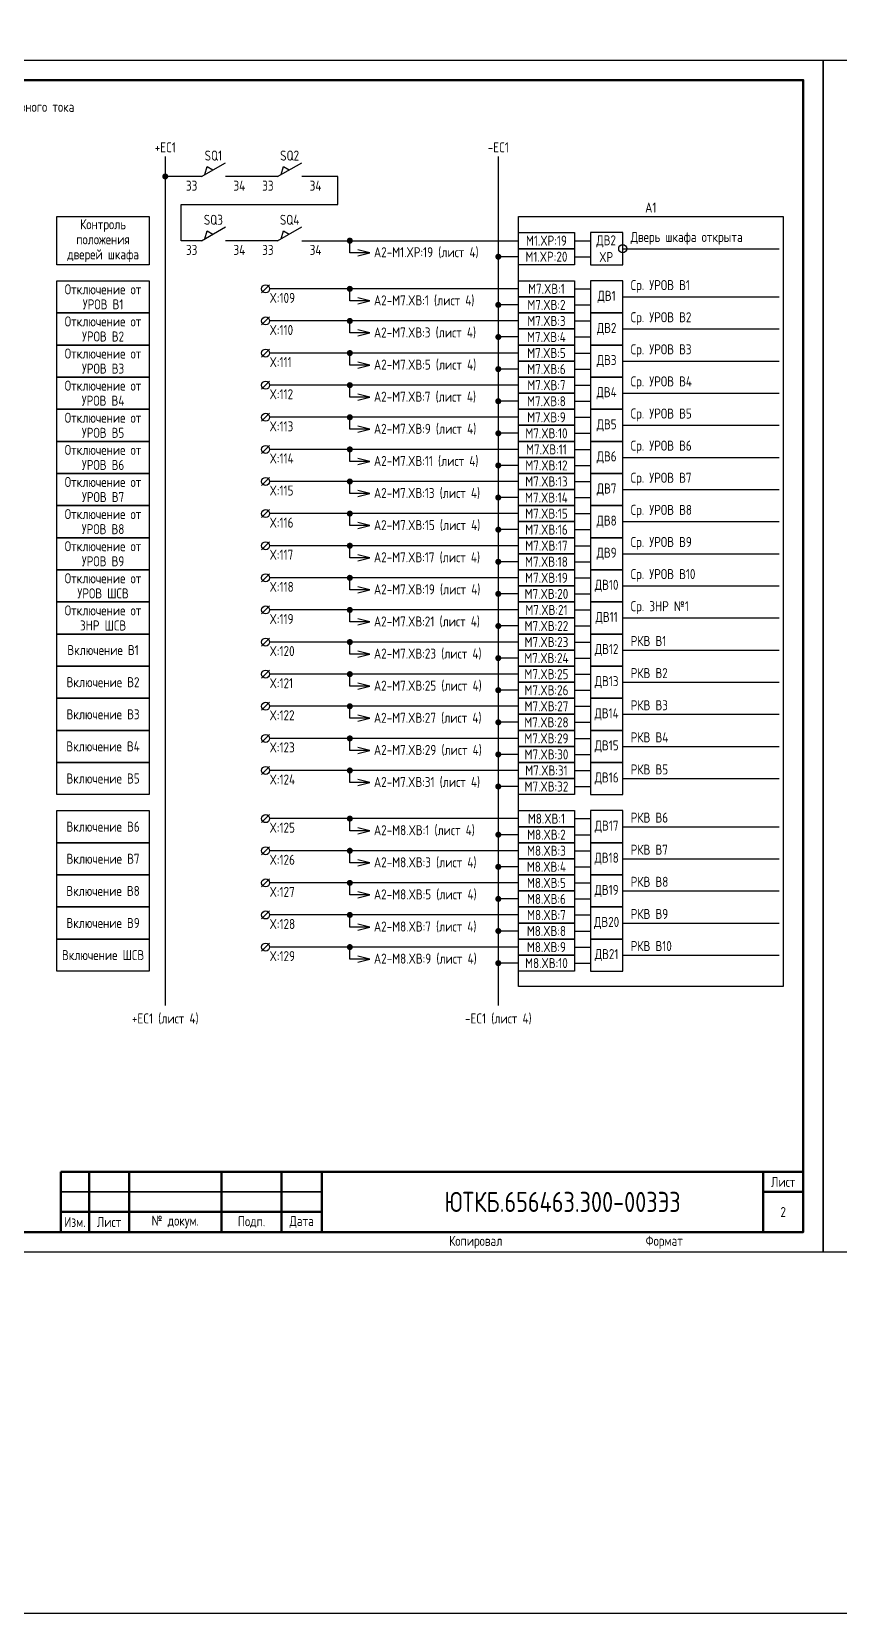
# Model space of a CAD drawing. Header units: millimetres. Extents: x -997 to 6341, y -90 to 618.
# Drawn here: x 642.7 to 844, y -90 to 304.1 of the extents above; entities that cross this region are included whole.
import ezdxf

# ---------------------------------------------------------------- set-up
doc = ezdxf.new("R2010")
doc.units = ezdxf.units.MM
doc.styles.add('Gost_type_A', font='GOST_A.TTF')

# ---------------------------------------------------------------- blocks, each defined once
blk = doc.blocks.new('Формат_А3')
blk.add_lwpolyline([(-420, 297), (0, 297), (0, 0), (-420, 0)], close=True)
at = {"lineweight": 50}
blk.add_lwpolyline([(-400, 292), (-5, 292), (-5, 5), (-400, 5)], close=True, dxfattribs=at)
blk = doc.blocks.new('Штамп малый нижний')
at = {"lineweight": 50}
for points in [[(-185, 15), (-178, 15), (-178, 5), (-185, 5)], [(-178, 15), (-168, 15), (-168, 5), (-178, 5)], [(-168, 15), (-145, 15), (-145, 5), (-168, 5)], [(-145, 15), (-130, 15), (-130, 5), (-145, 5)], [(-130, 15), (-120, 15), (-120, 5), (-130, 5)], [(-120, 15), (-10, 15), (-10, 0), (-120, 0)], [(-10, 15), (0, 15), (0, 10), (-10, 10)], [(-10, 10), (0, 10), (0, 0), (-10, 0)], [(-185, 5), (-178, 5), (-178, 0), (-185, 0)], [(-178, 5), (-168, 5), (-168, 0), (-178, 0)], [(-168, 5), (-145, 5), (-145, 0), (-168, 0)], [(-145, 5), (-130, 5), (-130, 0), (-145, 0)], [(-130, 5), (-120, 5), (-120, 0), (-130, 0)]]:
    blk.add_lwpolyline(points, close=True, dxfattribs=at)
for points in [[(-185, 15), (-178, 15), (-178, 10), (-185, 10)], [(-178, 15), (-168, 15), (-168, 10), (-178, 10)], [(-168, 15), (-145, 15), (-145, 10), (-168, 10)], [(-145, 15), (-130, 15), (-130, 10), (-145, 10)], [(-130, 15), (-120, 15), (-120, 10), (-130, 10)], [(-185, 10), (-178, 10), (-178, 5), (-185, 5)], [(-178, 10), (-168, 10), (-168, 5), (-178, 5)], [(-168, 10), (-145, 10), (-145, 5), (-168, 5)], [(-145, 10), (-130, 10), (-130, 5), (-145, 5)], [(-130, 10), (-120, 10), (-120, 5), (-130, 5)]]:
    blk.add_lwpolyline(points, close=True)
at = {"char_height": 2.5, "style": 'Gost_type_A'}
for s, insert, width, attachment_point in [('Лист', (-5, 12.5), 10, 5), ('№ докум.', (-156.5, 2.5), 23, 5), ('Подп.', (-137.5, 2.5), 15, 5), ('Дата', (-125, 2.5), 10, 5), ('Изм.', (-181.5, 2.5), 7, 5), ('Лист', (-173, 2.5), 10, 5), ('Копировал', (-75, -2.53), 13.1202, 6), ('Формат', (-30, -2.53), 13.1202, 6)]:
    blk.add_mtext(s, dxfattribs=dict(at, insert=insert, width=width, attachment_point=attachment_point))
blk = doc.blocks.new('POINT')
at = {"const_width": 0.75}
blk.add_lwpolyline([(-0.375, 0, 1), (0.375, 0, 1)], format="xyb", close=True, dxfattribs=at)

msp = doc.modelspace()

# ---------------------------------------------------------------- linework, layer by layer
for p, q in [((676, 273), (676, 61.46)), ((759, 273), (759, 61.46)), ((685, 267.95), (691, 271.42)), ((685.87, 268.45), (686.43, 270.44)), ((686.43, 270.44), (687.87, 269.61)), ((704, 267.95), (710, 271.42)), ((704.87, 268.45), (705.43, 270.44)), ((705.43, 270.44), (706.87, 269.61)), ((719, 268), (710, 268)), ((719, 261), (719, 268)), ((685, 267.95), (676, 267.95)), ((704, 267.95), (691, 267.95)), ((680, 251.95), (680, 261)), ((680, 261), (719, 261)), ((685, 251.95), (691, 255.42)), ((685.87, 252.45), (686.43, 254.44)), ((686.43, 254.44), (687.87, 253.61)), ((704, 251.95), (710, 255.42)), ((704.87, 252.45), (705.43, 254.44)), ((705.43, 254.44), (706.87, 253.61)), ((685, 251.95), (680, 251.95)), ((704, 251.95), (691, 251.95)), ((710, 252), (764, 252)), ((722, 249), (722, 252)), ((727, 249), (722, 249)), ((778, 252), (782, 252)), ((790, 250), (829, 250)), ((764, 248), (759, 248)), ((778, 248), (782, 248)), ((702, 241), (700, 239)), ((764, 240), (702, 240)), ((722, 237), (722, 240)), ((727, 237), (722, 237)), ((778, 240), (782, 240)), ((790, 238), (829, 238)), ((702, 233), (700, 231)), ((764, 236), (759, 236)), ((778, 236), (782, 236)), ((764, 232), (702, 232)), ((722, 229), (722, 232)), ((727, 229), (722, 229)), ((778, 232), (782, 232)), ((790, 230), (829, 230)), ((702, 225), (700, 223)), ((764, 228), (759, 228)), ((778, 228), (782, 228)), ((764, 224), (702, 224)), ((722, 221), (722, 224)), ((727, 221), (722, 221)), ((778, 224), (782, 224)), ((790, 222), (829, 222)), ((702, 217), (700, 215)), ((764, 220), (759, 220)), ((778, 220), (782, 220)), ((764, 216), (702, 216)), ((722, 213), (722, 216)), ((727, 213), (722, 213)), ((778, 216), (782, 216)), ((790, 214), (829, 214)), ((702, 209), (700, 207)), ((764, 212), (759, 212)), ((778, 212), (782, 212)), ((764, 208), (702, 208)), ((722, 205), (722, 208)), ((727, 205), (722, 205)), ((778, 208), (782, 208)), ((790, 206), (829, 206)), ((702, 201), (700, 199)), ((764, 204), (759, 204)), ((778, 204), (782, 204)), ((764, 200), (702, 200)), ((722, 197), (722, 200)), ((778, 200), (782, 200)), ((790, 198), (829, 198)), ((727, 197), (722, 197)), ((764, 196), (759, 196)), ((778, 196), (782, 196)), ((702, 193), (700, 191)), ((764, 192), (702, 192)), ((722, 189), (722, 192)), ((778, 192), (782, 192)), ((790, 190), (829, 190)), ((727, 189), (722, 189)), ((764, 188), (759, 188)), ((778, 188), (782, 188)), ((702, 185), (700, 183)), ((764, 184), (702, 184)), ((722, 181), (722, 184)), ((778, 184), (782, 184)), ((790, 182), (829, 182)), ((727, 181), (722, 181)), ((764, 180), (759, 180)), ((778, 180), (782, 180)), ((702, 177), (700, 175)), ((764, 176), (702, 176)), ((722, 173), (722, 176)), ((778, 176), (782, 176)), ((790, 174), (829, 174)), ((727, 173), (722, 173)), ((764, 172), (759, 172)), ((778, 172), (782, 172)), ((702, 169), (700, 167)), ((764, 168), (702, 168)), ((722, 165), (722, 168)), ((778, 168), (782, 168)), ((790, 166), (829, 166)), ((727, 165), (722, 165)), ((764, 164), (759, 164)), ((778, 164), (782, 164)), ((702, 161), (700, 159)), ((764, 160), (702, 160)), ((722, 157), (722, 160)), ((778, 160), (782, 160)), ((790, 158), (829, 158)), ((727, 157), (722, 157)), ((764, 156), (759, 156)), ((778, 156), (782, 156)), ((702, 153), (700, 151)), ((764, 152), (702, 152)), ((722, 149), (722, 152)), ((778, 152), (782, 152)), ((790, 150), (829, 150)), ((727, 149), (722, 149)), ((764, 148), (759, 148)), ((778, 148), (782, 148)), ((702, 145), (700, 143)), ((764, 144), (702, 144)), ((722, 141), (722, 144)), ((778, 144), (782, 144)), ((790, 142), (829, 142)), ((727, 141), (722, 141)), ((764, 140), (759, 140)), ((778, 140), (782, 140)), ((702, 137), (700, 135)), ((764, 136), (702, 136)), ((722, 133), (722, 136)), ((778, 136), (782, 136)), ((790, 134), (829, 134)), ((727, 133), (722, 133)), ((764, 132), (759, 132)), ((778, 132), (782, 132)), ((702, 129), (700, 127)), ((764, 128), (702, 128)), ((722, 125), (722, 128)), ((778, 128), (782, 128)), ((727, 125), (722, 125)), ((764, 124), (759, 124)), ((778, 124), (782, 124)), ((790, 126), (829, 126)), ((702, 121), (700, 119)), ((764, 120), (702, 120)), ((722, 117), (722, 120)), ((778, 120), (782, 120)), ((727, 117), (722, 117)), ((764, 116), (759, 116)), ((778, 116), (782, 116)), ((790, 118), (829, 118)), ((702, 109), (700, 107)), ((764, 108), (702, 108)), ((722, 105), (722, 108)), ((778, 108), (782, 108)), ((727, 105), (722, 105)), ((764, 104), (759, 104)), ((778, 104), (782, 104)), ((790, 106), (829, 106)), ((702, 101), (700, 99)), ((764, 100), (702, 100)), ((722, 97), (722, 100)), ((778, 100), (782, 100)), ((727, 97), (722, 97)), ((764, 96), (759, 96)), ((778, 96), (782, 96)), ((790, 98), (829, 98)), ((702, 93), (700, 91)), ((764, 92), (702, 92)), ((722, 89), (722, 92)), ((778, 92), (782, 92)), ((727, 89), (722, 89)), ((764, 88), (759, 88)), ((778, 88), (782, 88)), ((790, 90), (829, 90)), ((702, 85), (700, 83)), ((764, 84), (702, 84)), ((722, 81), (722, 84)), ((778, 84), (782, 84)), ((727, 81), (722, 81)), ((764, 80), (759, 80)), ((778, 80), (782, 80)), ((790, 82), (829, 82)), ((702, 77), (700, 75)), ((764, 76), (702, 76)), ((722, 73), (722, 76)), ((778, 76), (782, 76)), ((727, 73), (722, 73)), ((764, 72), (759, 72)), ((778, 72), (782, 72)), ((790, 74), (829, 74))]:
    msp.add_line(p, q)
for points in [[(-997, 618), (6340.99, 618), (6340.99, -90), (-997, -90)], [(672, 246), (649, 246), (649, 258), (672, 258)], [(764, 258), (830, 258), (830, 66.15), (764, 66.15)], [(764, 254), (778, 254), (778, 250), (764, 250)], [(764, 250), (778, 250), (778, 246), (764, 246)], [(672, 234), (649, 234), (649, 242), (672, 242)], [(764, 242), (778, 242), (778, 238), (764, 238)], [(764, 238), (778, 238), (778, 234), (764, 234)], [(672, 226), (649, 226), (649, 234), (672, 234)], [(764, 234), (778, 234), (778, 230), (764, 230)], [(764, 230), (778, 230), (778, 226), (764, 226)], [(672, 218), (649, 218), (649, 226), (672, 226)], [(764, 226), (778, 226), (778, 222), (764, 222)], [(764, 222), (778, 222), (778, 218), (764, 218)], [(672, 210), (649, 210), (649, 218), (672, 218)], [(764, 218), (778, 218), (778, 214), (764, 214)], [(764, 214), (778, 214), (778, 210), (764, 210)], [(672, 202), (649, 202), (649, 210), (672, 210)], [(764, 210), (778, 210), (778, 206), (764, 206)], [(764, 206), (778, 206), (778, 202), (764, 202)], [(672, 194), (649, 194), (649, 202), (672, 202)], [(764, 202), (778, 202), (778, 198), (764, 198)], [(764, 198), (778, 198), (778, 194), (764, 194)], [(672, 186), (649, 186), (649, 194), (672, 194)], [(764, 194), (778, 194), (778, 190), (764, 190)], [(764, 190), (778, 190), (778, 186), (764, 186)], [(672, 178), (649, 178), (649, 186), (672, 186)], [(764, 186), (778, 186), (778, 182), (764, 182)], [(764, 182), (778, 182), (778, 178), (764, 178)], [(672, 170), (649, 170), (649, 178), (672, 178)], [(764, 178), (778, 178), (778, 174), (764, 174)], [(764, 174), (778, 174), (778, 170), (764, 170)], [(672, 162), (649, 162), (649, 170), (672, 170)], [(764, 170), (778, 170), (778, 166), (764, 166)], [(764, 166), (778, 166), (778, 162), (764, 162)], [(672, 154), (649, 154), (649, 162), (672, 162)], [(764, 162), (778, 162), (778, 158), (764, 158)], [(764, 158), (778, 158), (778, 154), (764, 154)], [(672, 146), (649, 146), (649, 154), (672, 154)], [(764, 154), (778, 154), (778, 150), (764, 150)], [(764, 150), (778, 150), (778, 146), (764, 146)], [(672, 138), (649, 138), (649, 146), (672, 146)], [(764, 146), (778, 146), (778, 142), (764, 142)], [(764, 142), (778, 142), (778, 138), (764, 138)], [(672, 130), (649, 130), (649, 138), (672, 138)], [(764, 138), (778, 138), (778, 134), (764, 134)], [(764, 134), (778, 134), (778, 130), (764, 130)], [(672, 122), (649, 122), (649, 130), (672, 130)], [(764, 130), (778, 130), (778, 126), (764, 126)], [(764, 126), (778, 126), (778, 122), (764, 122)], [(672, 114), (649, 114), (649, 122), (672, 122)], [(764, 122), (778, 122), (778, 118), (764, 118)], [(764, 118), (778, 118), (778, 114), (764, 114)], [(672, 102), (649, 102), (649, 110), (672, 110)], [(764, 110), (778, 110), (778, 106), (764, 106)], [(764, 106), (778, 106), (778, 102), (764, 102)], [(672, 94), (649, 94), (649, 102), (672, 102)], [(764, 102), (778, 102), (778, 98), (764, 98)], [(764, 98), (778, 98), (778, 94), (764, 94)], [(672, 86), (649, 86), (649, 94), (672, 94)], [(764, 94), (778, 94), (778, 90), (764, 90)], [(764, 90), (778, 90), (778, 86), (764, 86)], [(672, 78), (649, 78), (649, 86), (672, 86)], [(764, 86), (778, 86), (778, 82), (764, 82)], [(764, 82), (778, 82), (778, 78), (764, 78)], [(672, 70), (649, 70), (649, 78), (672, 78)], [(764, 78), (778, 78), (778, 74), (764, 74)], [(764, 74), (778, 74), (778, 70), (764, 70)]]:
    msp.add_lwpolyline(points, close=True)
at = {"ltscale": 4}
for points in [[(782, 246), (790, 246), (790, 254), (782, 254)], [(782, 234), (790, 234), (790, 242), (782, 242)], [(782, 226), (790, 226), (790, 234), (782, 234)], [(782, 218), (790, 218), (790, 226), (782, 226)], [(782, 210), (790, 210), (790, 218), (782, 218)], [(782, 202), (790, 202), (790, 210), (782, 210)], [(782, 194), (790, 194), (790, 202), (782, 202)], [(782, 186), (790, 186), (790, 194), (782, 194)], [(782, 178), (790, 178), (790, 186), (782, 186)], [(782, 170), (790, 170), (790, 178), (782, 178)], [(782, 162), (790, 162), (790, 170), (782, 170)], [(782, 154), (790, 154), (790, 162), (782, 162)], [(782, 146), (790, 146), (790, 154), (782, 154)], [(782, 138), (790, 138), (790, 146), (782, 146)], [(782, 130), (790, 130), (790, 138), (782, 138)], [(782, 122), (790, 122), (790, 130), (782, 130)], [(782, 114), (790, 114), (790, 122), (782, 122)], [(782, 102), (790, 102), (790, 110), (782, 110)], [(782, 94), (790, 94), (790, 102), (782, 102)], [(782, 86), (790, 86), (790, 94), (782, 94)], [(782, 78), (790, 78), (790, 86), (782, 86)], [(782, 70), (790, 70), (790, 78), (782, 78)]]:
    msp.add_lwpolyline(points, close=True, dxfattribs=at)
for points in [[(724, 248.25), (727, 249), (724, 249.75)], [(724, 236.25), (727, 237), (724, 237.75)], [(724, 228.25), (727, 229), (724, 229.75)], [(724, 220.25), (727, 221), (724, 221.75)], [(724, 212.25), (727, 213), (724, 213.75)], [(724, 204.25), (727, 205), (724, 205.75)], [(724, 196.25), (727, 197), (724, 197.75)], [(724, 188.25), (727, 189), (724, 189.75)], [(724, 180.25), (727, 181), (724, 181.75)], [(724, 172.25), (727, 173), (724, 173.75)], [(724, 164.25), (727, 165), (724, 165.75)], [(724, 156.25), (727, 157), (724, 157.75)], [(724, 148.25), (727, 149), (724, 149.75)], [(724, 140.25), (727, 141), (724, 141.75)], [(724, 132.25), (727, 133), (724, 133.75)], [(724, 124.25), (727, 125), (724, 125.75)], [(724, 116.25), (727, 117), (724, 117.75)], [(724, 104.25), (727, 105), (724, 105.75)], [(724, 96.25), (727, 97), (724, 97.75)], [(724, 88.25), (727, 89), (724, 89.75)], [(724, 80.25), (727, 81), (724, 81.75)], [(724, 72.25), (727, 73), (724, 73.75)]]:
    msp.add_lwpolyline(points)
for centre in [(790, 250), (701, 240), (701, 232), (701, 224), (701, 216), (701, 208), (701, 200), (701, 192), (701, 184), (701, 176), (701, 168), (701, 160), (701, 152), (701, 144), (701, 136), (701, 128), (701, 120), (701, 108), (701, 100), (701, 92), (701, 84), (701, 76)]:
    msp.add_circle(centre, 1)

# ---------------------------------------------------------------- block references
for name, p in [('Формат_А3', (840, 0)), ('Формат_А3', (1260, 0)), ('POINT', (676, 268)), ('POINT', (759, 248)), ('POINT', (759, 236)), ('POINT', (759, 228)), ('POINT', (759, 220)), ('POINT', (759, 212)), ('POINT', (759, 204)), ('POINT', (759, 196)), ('POINT', (759, 188)), ('POINT', (759, 180)), ('POINT', (759, 172)), ('POINT', (759, 164)), ('POINT', (759, 156)), ('POINT', (759, 148)), ('POINT', (759, 140)), ('POINT', (759, 132)), ('POINT', (759, 124)), ('POINT', (759, 116)), ('POINT', (759, 104)), ('POINT', (759, 96)), ('POINT', (759, 88)), ('POINT', (759, 80)), ('POINT', (759, 72)), ('Штамп малый нижний', (835, 5))]:
    msp.add_blockref(name, p)
at = {"xscale": -1}
for p in [(722, 252), (722, 240), (722, 232), (722, 224), (722, 216), (722, 208), (722, 200), (722, 192), (722, 184), (722, 176), (722, 168), (722, 160), (722, 152), (722, 144), (722, 136), (722, 128), (722, 120), (722, 108), (722, 100), (722, 92), (722, 84), (722, 76)]:
    msp.add_blockref('POINT', p, dxfattribs=at)
at = {"rotation": 180}
for p in [(722, 252), (722, 240), (722, 232), (722, 224), (722, 216), (722, 208), (722, 200), (722, 192), (722, 184), (722, 176), (722, 168), (722, 160), (722, 152), (722, 144), (722, 136), (722, 128), (722, 120), (722, 108), (722, 100), (722, 92), (722, 84), (722, 76)]:
    msp.add_blockref('POINT', p, dxfattribs=at)

# ---------------------------------------------------------------- texts
at = {"char_height": 2.5, "style": 'Gost_type_A'}
for s, insert, width, attachment_point, line_spacing_factor in [('Цепи оперативного тока', (637.5, 285), 395, 5, 0.9), ('A1', (797, 259), 66, 8, 0.9), ('Контроль положения\\Pдверей шкафа', (660.5, 252), 23, 5, 0.9), ('A2-M1.XP:19 (лист 4)', (728, 249), 31, 4, 0.8), ('Отключение от УРОВ В1', (660.5, 238), 23, 5, 0.9), ('X:109', (702, 239), 8, 1, 0.9), ('A2-M7.XВ:1 (лист 4)', (728, 237), 31, 4, 0.8), ('Отключение от УРОВ В2', (660.5, 230), 23, 5, 0.9), ('X:110', (702, 231), 8, 1, 0.9), ('A2-M7.XВ:3 (лист 4)', (728, 229), 31, 4, 0.8), ('Отключение от УРОВ В3', (660.5, 222), 23, 5, 0.9), ('X:111', (702, 223), 8, 1, 0.9), ('A2-M7.XВ:5 (лист 4)', (728, 221), 31, 4, 0.8), ('Отключение от УРОВ В4', (660.5, 214), 23, 5, 0.9), ('X:112', (702, 215), 8, 1, 0.9), ('A2-M7.XВ:7 (лист 4)', (728, 213), 31, 4, 0.8), ('Отключение от УРОВ В5', (660.5, 206), 23, 5, 0.9), ('X:113', (702, 207), 8, 1, 0.9), ('A2-M7.XВ:9 (лист 4)', (728, 205), 31, 4, 0.8), ('Отключение от УРОВ В6', (660.5, 198), 23, 5, 0.9), ('X:114', (702, 199), 8, 1, 0.9), ('A2-M7.XВ:11 (лист 4)', (728, 197), 31, 4, 0.8), ('Отключение от УРОВ В7', (660.5, 190), 23, 5, 0.9), ('X:115', (702, 191), 8, 1, 0.9), ('A2-M7.XВ:13 (лист 4)', (728, 189), 31, 4, 0.8), ('Отключение от УРОВ В8', (660.5, 182), 23, 5, 0.9), ('X:116', (702, 183), 8, 1, 0.9), ('A2-M7.XВ:15 (лист 4)', (728, 181), 31, 4, 0.8), ('Отключение от УРОВ В9', (660.5, 174), 23, 5, 0.9), ('X:117', (702, 175), 8, 1, 0.9), ('A2-M7.XВ:17 (лист 4)', (728, 173), 31, 4, 0.8), ('Отключение от УРОВ ШСВ', (660.5, 166), 23, 5, 0.9), ('X:118', (702, 167), 8, 1, 0.9), ('A2-M7.XВ:19 (лист 4)', (728, 165), 31, 4, 0.8), ('Отключение от ЗНР ШСВ', (660.5, 158), 23, 5, 0.9), ('X:119', (702, 159), 8, 1, 0.9), ('A2-M7.XВ:21 (лист 4)', (728, 157), 31, 4, 0.8), ('Включение В1', (660.5, 150), 23, 5, 0.9), ('X:120', (702, 151), 8, 1, 0.9), ('A2-M7.XВ:23 (лист 4)', (728, 149), 31, 4, 0.8), ('Включение В2', (660.5, 142), 23, 5, 0.9), ('X:121', (702, 143), 8, 1, 0.9), ('A2-M7.XВ:25 (лист 4)', (728, 141), 31, 4, 0.8), ('Включение В3', (660.5, 134), 23, 5, 0.9), ('X:122', (702, 135), 8, 1, 0.9), ('A2-M7.XВ:27 (лист 4)', (728, 133), 31, 4, 0.8), ('Включение В4', (660.5, 126), 23, 5, 0.9), ('X:123', (702, 127), 8, 1, 0.9), ('A2-M7.XВ:29 (лист 4)', (728, 125), 31, 4, 0.8), ('Включение В5', (660.5, 118), 23, 5, 0.9), ('X:124', (702, 119), 8, 1, 0.9), ('A2-M7.XВ:31 (лист 4)', (728, 117), 31, 4, 0.8), ('Включение В6', (660.5, 106), 23, 5, 0.9), ('X:125', (702, 107), 8, 1, 0.9), ('A2-M8.XВ:1 (лист 4)', (728, 105), 31, 4, 0.8), ('Включение В7', (660.5, 98), 23, 5, 0.9), ('X:126', (702, 99), 8, 1, 0.9), ('A2-M8.XВ:3 (лист 4)', (728, 97), 31, 4, 0.8), ('Включение В8', (660.5, 90), 23, 5, 0.9), ('X:127', (702, 91), 8, 1, 0.9), ('A2-M8.XВ:5 (лист 4)', (728, 89), 31, 4, 0.8), ('Включение В9', (660.5, 82), 23, 5, 0.9), ('X:128', (702, 83), 8, 1, 0.9), ('A2-M8.XВ:7 (лист 4)', (728, 81), 31, 4, 0.8), ('Включение ШСВ', (660.5, 74), 23, 5, 0.9), ('X:129', (702, 75), 8, 1, 0.9), ('A2-M8.XВ:9 (лист 4)', (728, 73), 31, 4, 0.8)]:
    msp.add_mtext(s, dxfattribs=dict(at, insert=insert, width=width, attachment_point=attachment_point, line_spacing_factor=line_spacing_factor))
at = {"style": 'Gost_type_A'}
for s, insert, char_height, width, attachment_point in [('+EC1', (676, 274), 2.5, 20, 8), ('-EC1', (759, 274), 2.5, 20, 8), ('SQ1', (688, 271.95), 2.5, 10, 8), ('SQ2', (707, 271.95), 2.5, 10, 8), ('33', (684, 266.95), 2.5, 6, 3), ('34', (693, 266.95), 2.5, 6, 1), ('33', (703, 266.95), 2.5, 6, 3), ('34', (712, 266.95), 2.5, 6, 1), ('SQ3', (688, 255.95), 2.5, 10, 8), ('SQ4', (707, 255.95), 2.5, 10, 8), ('M1.XP:19', (771, 252), 2.5, 14, 5), ('ДВ2 XP', (785.88, 250), 2.5, 7.7588, 5), ('Дверь шкафа открыта', (792, 251), 2.5, 37, 7), ('33', (684, 250.95), 2.5, 6, 3), ('34', (693, 250.95), 2.5, 6, 1), ('33', (703, 250.95), 2.5, 6, 3), ('34', (712, 250.95), 2.5, 6, 1), ('M1.XP:20', (771, 248), 2.5, 14, 5), ('{\\C256;M7.XВ:1}', (771, 240), 2.5, 14, 5), ('{\\C256;Ср. УРОВ В1}', (792, 239), 2.5, 27.8465, 7), ('{\\C256;M7.XВ:2}', (771, 236), 2.5, 14, 5), ('ДВ1', (786, 238), 2.5, 7.9998, 5), ('{\\C256;M7.XВ:3}', (771, 232), 2.5, 14, 5), ('{\\C256;Ср. УРОВ В2}', (792, 231), 2.5, 27.8465, 7), ('{\\C256;M7.XВ:4}', (771, 228), 2.5, 14, 5), ('ДВ2', (786, 230), 2.5, 7.9998, 5), ('{\\C256;M7.XВ:5}', (771, 224), 2.5, 14, 5), ('{\\C256;Ср. УРОВ В3}', (792, 223), 2.5, 27.8465, 7), ('{\\C256;M7.XВ:6}', (771, 220), 2.5, 14, 5), ('ДВ3', (786, 222), 2.5, 7.9998, 5), ('{\\C256;M7.XВ:7}', (771, 216), 2.5, 14, 5), ('{\\C256;Ср. УРОВ В4}', (792, 215), 2.5, 27.8465, 7), ('{\\C256;M7.XВ:8}', (771, 212), 2.5, 14, 5), ('ДВ4', (786, 214), 2.5, 7.9998, 5), ('{\\C256;M7.XВ:9}', (771, 208), 2.5, 14, 5), ('{\\C256;Ср. УРОВ В5}', (792, 207), 2.5, 27.8465, 7), ('{\\C256;M7.XВ:10}', (771, 204), 2.5, 14, 5), ('ДВ5', (786, 206), 2.5, 7.9998, 5), ('{\\C256;M7.XВ:11}', (771, 200), 2.5, 14, 5), ('{\\C256;Ср. УРОВ В6}', (792, 199), 2.5, 27.8465, 7), ('{\\C256;M7.XВ:12}', (771, 196), 2.5, 14, 5), ('ДВ6', (786, 198), 2.5, 7.9998, 5), ('{\\C256;M7.XВ:13}', (771, 192), 2.5, 14, 5), ('{\\C256;Ср. УРОВ В7}', (792, 191), 2.5, 27.8465, 7), ('{\\C256;M7.XВ:14}', (771, 188), 2.5, 14, 5), ('ДВ7', (786, 190), 2.5, 7.9998, 5), ('{\\C256;M7.XВ:15}', (771, 184), 2.5, 14, 5), ('{\\C256;Ср. УРОВ В8}', (792, 183), 2.5, 27.8465, 7), ('ДВ8', (786, 182), 2.5, 7.9998, 5), ('{\\C256;M7.XВ:16}', (771, 180), 2.5, 14, 5), ('{\\C256;Ср. УРОВ В9}', (792, 175), 2.5, 27.8465, 7), ('{\\C256;M7.XВ:17}', (771, 176), 2.5, 14, 5), ('ДВ9', (786, 174), 2.5, 7.9998, 5), ('{\\C256;M7.XВ:18}', (771, 172), 2.5, 14, 5), ('Ср. УРОВ В10', (792, 167), 2.5, 27.8465, 7), ('M7.XВ:19', (771, 168), 2.5, 14, 5), ('ДВ10', (786, 166), 2.5, 7.9998, 5), ('M7.XВ:20', (771, 164), 2.5, 14, 5), ('Ср. ЗНР №1', (792, 159), 2.5, 27.8465, 7), ('M7.XВ:21', (771, 160), 2.5, 14, 5), ('ДВ11', (786, 158), 2.5, 7.9998, 5), ('M7.XВ:22', (771, 156), 2.5, 14, 5), ('M7.XВ:23', (771, 152), 2.5, 14, 5), ('ДВ12', (786, 150), 2.5, 7.9998, 5), ('РКВ В1', (792, 151), 2.5, 27.8465, 7), ('M7.XВ:24', (771, 148), 2.5, 14, 5), ('M7.XВ:25', (771, 144), 2.5, 14, 5), ('ДВ13', (786, 142), 2.5, 7.9998, 5), ('РКВ В2', (792, 143), 2.5, 27.8465, 7), ('M7.XВ:26', (771, 140), 2.5, 14, 5), ('M7.XВ:27', (771, 136), 2.5, 13.6386, 5), ('ДВ14', (786, 134), 2.5, 7.9998, 5), ('РКВ В3', (792, 135), 2.5, 27.8465, 7), ('M7.XВ:28', (771, 132), 2.5, 14, 5), ('M7.XВ:29', (771, 128), 2.5, 14, 5), ('ДВ15', (786, 126), 2.5, 7.9998, 5), ('РКВ В4', (792, 127), 2.5, 27.8465, 7), ('M7.XВ:30', (771, 124), 2.5, 14, 5), ('M7.XВ:31', (771, 120), 2.5, 14, 5), ('ДВ16', (786, 118), 2.5, 7.9998, 5), ('РКВ В5', (792, 119), 2.5, 27.8465, 7), ('M7.XВ:32', (771, 116), 2.5, 14, 5), ('M8.XВ:1', (771, 108), 2.5, 14, 5), ('ДВ17', (786, 106), 2.5, 7.9998, 5), ('РКВ В6', (792, 107), 2.5, 27.8465, 7), ('M8.XВ:2', (771, 104), 2.5, 14, 5), ('M8.XВ:3', (771, 100), 2.5, 14, 5), ('ДВ18', (786, 98), 2.5, 7.9998, 5), ('РКВ В7', (792, 99), 2.5, 27.8465, 7), ('M8.XВ:4', (771, 96), 2.5, 14, 5), ('M8.XВ:5', (771, 92), 2.5, 14, 5), ('ДВ19', (786, 90), 2.5, 7.9998, 5), ('РКВ В8', (792, 91), 2.5, 27.8465, 7), ('M8.XВ:6', (771, 88), 2.5, 14, 5), ('M8.XВ:7', (771, 84), 2.5, 14, 5), ('ДВ20', (786, 82), 2.5, 7.9998, 5), ('РКВ В9', (792, 83), 2.5, 27.8465, 7), ('M8.XВ:8', (771, 80), 2.5, 14, 5), ('M8.XВ:9', (771, 76), 2.5, 14, 5), ('ДВ21', (786, 74), 2.5, 7.9998, 5), ('РКВ В10', (792, 75), 2.5, 27.8465, 7), ('M8.XВ:10', (771, 72), 2.5, 14, 5), ('+EC1 (лист 4)', (676, 59.46), 2.5, 20, 2), ('-EC1 (лист 4)', (759, 59.46), 2.5, 20, 2), ('ЮТКБ.656463.300-003Э3', (775, 12.5), 5, 120, 5), ('2', (830, 10), 2.5, 10, 5)]:
    msp.add_mtext(s, dxfattribs=dict(at, insert=insert, char_height=char_height, width=width, attachment_point=attachment_point))

doc.saveas('drawing.dxf')
